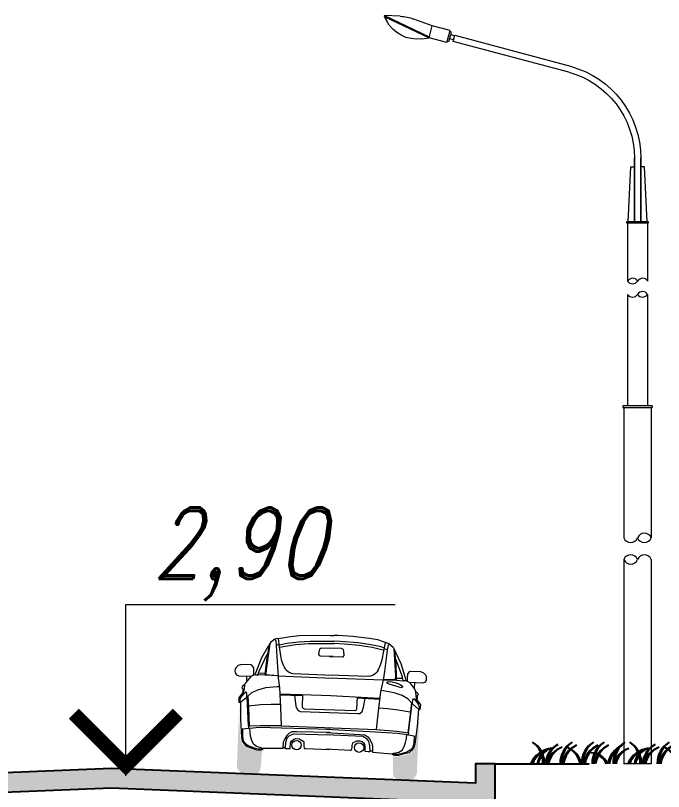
# Model space of a CAD drawing. Header units: millimetres. Extents: x 3633 to 4629, y 3430 to 3787.
# Drawn here: x 3952.04 to 3985.4, y 3586.11 to 3626.04 of the extents above; entities that cross this region are included whole.
import ezdxf

# ---------------------------------------------------------------- set-up
doc = ezdxf.new("R2010")
doc.units = ezdxf.units.MM
doc.layers.add('car', color=7, linetype='Continuous', lineweight=9, true_color=0x000000)
doc.layers.add('light', color=7, linetype='Continuous', lineweight=9, true_color=0x000000)
doc.layers.add('det1', color=7, linetype='Continuous', true_color=0x000000)
doc.layers.add('hatch', color=252, linetype='Continuous')
doc.layers.add('tx1', color=179, linetype='Continuous', lineweight=25)
doc.layers.add('tx2', color=179, linetype='Continuous', lineweight=25)
doc.styles.add('bold', font='romand.shx', dxfattribs={"width": 0.8, "oblique": 15})

# ---------------------------------------------------------------- blocks, each defined once
blk = doc.blocks.new('*U182')
at = {"layer": 'hatch', "ltscale": 0.5}
blk.add_hatch(color=256, dxfattribs=at).paths.add_polyline_path([(3500, -60.2), (7593.6, -223.9), (7593.6, 184.3), (7393.6, 184.3), (7393.6, -15.7), (3500, 140), (-250, -10), (-250, 190), (-450, 190), (-450, -218.2)])
at = {"layer": 'det1', "ltscale": 0.5}
blk.add_lwpolyline([(7593.6, -223.9), (3500, -60.2), (-450, -218.2), (-450, 190), (-250, 190), (-250, -10), (3500, 140), (7393.6, -15.7), (7393.6, 184.3), (7593.6, 184.3), (7593.6, -223.9)], dxfattribs=at)
blk = doc.blocks.new('*U281')
at = {"layer": 'car'}
for points in [[(-694.6, 234.2), (-713.6, 231.8), (-753.9, 233.7), (-802.3, 246.7), (-865, 265.7), (-891.3, 292), (-913.1, 321.6), (-924.7, 366.3), (-941.1, 548.2), (-947.9, 716.7), (-946.2, 54), (-937.2, 41.4), (-917.3, 14.4), (-901.1, 5.4), (-884.9, 0), (-742.6, -1.8), (-722.8, 10.8), (-708.4, 30.6), (-701.2, 57.6)], [(909.1, 716.7), (902.3, 548.2), (885.9, 366.3), (874.2, 321.6), (852.4, 292), (826.1, 265.7), (763.4, 246.7), (715, 233.7), (674.7, 231.8), (655.8, 234.2), (662.4, 57.6), (669.6, 30.6), (684, 10.8), (703.8, -1.8), (846.1, 0), (862.3, 5.4), (878.5, 14.4), (898.3, 41.4), (907.3, 54)]]:
    blk.add_hatch(color=256, dxfattribs=at).paths.add_polyline_path(points)
for p, q in [((-358.9, 1436.2), (-190.4, 1447.4)), ((-190.4, 1447.4), (-35.8, 1452)), ((-35.8, 1452), (1.4, 1452)), ((38.4, 1452), (1.1, 1452)), ((192.9, 1447.5), (38.4, 1452)), ((361.5, 1436.5), (192.9, 1447.5)), ((-608.4, 1388.1), (-649.8, 1356)), ((-593.5, 1395), (-608.4, 1388.1)), ((-608.4, 1387), (-598.1, 1375.5)), ((-598.1, 1375.5), (-591.2, 1321.6)), ((-570.5, 1397.3), (-593.5, 1395)), ((-564.8, 1366.3), (-571.7, 1397.3)), ((-570.5, 1397.3), (-447.4, 1423.2)), ((-557.9, 1312.4), (-564.8, 1366.3)), ((-484.7, 1353.4), (-361.7, 1373)), ((-447.4, 1423.2), (-358.9, 1436.2)), ((-395.3, 1342.3), (-259.3, 1359.9)), ((-361.7, 1373), (-243.5, 1385.1)), ((-259.3, 1359.9), (-104.7, 1366.5)), ((-243.5, 1385.1), (-63.8, 1391.6)), ((-104.7, 1366.5), (2.3, 1368.3)), ((-63.8, 1391.6), (2.3, 1392.5)), ((66.3, 1391.6), (0.2, 1392.5)), ((107.3, 1366.5), (0.2, 1368.3)), ((246.1, 1385.2), (66.3, 1391.6)), ((261.9, 1360.1), (107.3, 1366.5)), ((364.3, 1373.2), (246.1, 1385.2)), ((397.9, 1342.5), (261.9, 1360.1)), ((450, 1423.5), (361.5, 1436.5)), ((487.2, 1353.8), (364.3, 1373.2)), ((569.6, 1388.1), (450, 1423.5)), ((519.1, 1312.4), (525.9, 1366.3)), ((525.9, 1366.3), (532.8, 1397.3)), ((531.7, 1397.3), (554.6, 1395)), ((559.2, 1375.5), (552.4, 1321.6)), ((554.6, 1395), (569.6, 1388.1)), ((569.6, 1387), (559.2, 1375.5)), ((569.6, 1388.1), (610.9, 1356)), ((-678.5, 1306.7), (-737, 1190.9)), ((-658.9, 1338.8), (-685.3, 1070.5)), ((-649.8, 1356), (-678.5, 1306.7)), ((-663.5, 1333.1), (-675, 1252.8)), ((-561.4, 1337.6), (-592.4, 1325)), ((-591.2, 1321.6), (-570.5, 1102.6)), ((-559.1, 1332), (-484.7, 1353.4)), ((-541.8, 1221.8), (-557.9, 1312.4)), ((-556.4, 1309.7), (-395.3, 1342.3)), ((-149, 1249.4), (-145.6, 1294.2)), ((-145.6, 1294.2), (-140.1, 1309.4)), ((-140.1, 1309.4), (-132.5, 1316.3)), ((-132.5, 1316.3), (-120.8, 1319.7)), ((-120.8, 1319.7), (1.3, 1319.7)), ((81.9, 1319.7), (-40.2, 1319.7)), ((93.6, 1316.3), (81.9, 1319.7)), ((101.2, 1309.4), (93.6, 1316.3)), ((106.7, 1294.2), (101.2, 1309.4)), ((110.2, 1249.4), (106.7, 1294.2)), ((519.8, 1318), (397.9, 1342.5)), ((523, 1343.5), (487.2, 1353.8)), ((503, 1221.8), (519.1, 1312.4)), ((522.5, 1337.6), (553.5, 1325)), ((552.4, 1321.6), (531.7, 1102.6)), ((610.9, 1356), (639.6, 1306.7)), ((620.1, 1338.8), (646.5, 1070.5)), ((624.7, 1333.1), (636.2, 1252.8)), ((639.6, 1306.7), (698.2, 1190.9)), ((-757.7, 1054.4), (-681.9, 1233.3)), ((-681.9, 1226.4), (-693.4, 1080.8)), ((-675, 1252.8), (-681.9, 1226.4)), ((-528.1, 1167.9), (-541.8, 1221.8)), ((-140.1, 1237), (-149, 1249.4)), ((-130.4, 1235), (-140.1, 1237)), ((-0.1, 1235), (-130.4, 1235)), ((-38.8, 1235), (91.6, 1235)), ((91.6, 1235), (101.2, 1237)), ((101.2, 1237), (110.2, 1249.4)), ((489.2, 1167.9), (503, 1221.8)), ((636.2, 1252.8), (643, 1226.4)), ((718.8, 1054.4), (643, 1233.3)), ((643, 1226.4), (654.5, 1080.8)), ((-737, 1190.9), (-784.1, 1060.2)), ((-505.6, 1114.1), (-528.1, 1167.9)), ((466.8, 1114.1), (489.2, 1167.9)), ((698.2, 1190.9), (745.2, 1060.2)), ((-1003.3, 1068.1), (-1005.4, 1039.7)), ((-1005.4, 1039.7), (-1004.3, 1027.1)), ((-995.9, 1083.8), (-1003.3, 1068.1)), ((-974.9, 1103.8), (-995.9, 1083.8)), ((-941.3, 1116.4), (-974.9, 1103.8)), ((-842.5, 1116.4), (-941.3, 1116.4)), ((-834.1, 1114.3), (-842.5, 1116.4)), ((-813.1, 1087), (-834.1, 1114.3)), ((-811, 1035.5), (-813.1, 1087)), ((-784.1, 1060.2), (-795.6, 1020)), ((-769.2, 1013.1), (-757.7, 1054.4)), ((-693.4, 1080.8), (-696.8, 1016.6)), ((-685.3, 1070.5), (-686.5, 1021.2)), ((-570.5, 1102.6), (-560.2, 1013.1)), ((-505.6, 1114.1), (-498.3, 1095.7)), ((-502.7, 1111.2), (-494.6, 1092)), ((-498.3, 1095.7), (-480.5, 1078.7)), ((-480.5, 1078.7), (-456.2, 1060.3)), ((-456.2, 1060.3), (-428.1, 1047.8)), ((-428.1, 1047.8), (-408.2, 1045.5)), ((-408.2, 1045.5), (0.9, 1041.9)), ((369.3, 1045.5), (-39.7, 1041.9)), ((389.3, 1047.8), (369.3, 1045.5)), ((417.3, 1060.3), (389.3, 1047.8)), ((441.7, 1078.7), (417.3, 1060.3)), ((459.4, 1095.7), (441.7, 1078.7)), ((463.8, 1111.2), (455.7, 1092)), ((466.8, 1114.1), (459.4, 1095.7)), ((531.7, 1102.6), (521.4, 1013.1)), ((646.5, 1070.5), (647.6, 1021.2)), ((654.5, 1080.8), (658, 1016.6)), ((730.3, 1013.1), (718.8, 1054.4)), ((745.2, 1060.2), (756.7, 1020)), ((772.1, 1035.5), (774.2, 1087)), ((774.2, 1087), (795.2, 1114.3)), ((795.2, 1114.3), (803.6, 1116.4)), ((803.6, 1116.4), (902.4, 1116.4)), ((902.4, 1116.4), (936, 1103.8)), ((936, 1103.8), (957.1, 1083.8)), ((957.1, 1083.8), (964.4, 1068.1)), ((964.4, 1068.1), (966.5, 1039.7)), ((966.5, 1039.7), (965.5, 1027.1)), ((-1004.3, 1027.1), (-989.6, 1007.2)), ((-989.6, 1007.2), (-964.4, 998.8)), ((-964.4, 998.8), (-836.2, 998.8)), ((-838.3, 997.8), (-892.9, 929.5)), ((-884.5, 996.7), (-884.5, 944.2)), ((-836.2, 997.8), (-814.1, 1010.4)), ((-814.1, 1010.4), (-811, 1035.5)), ((-812, 1010.4), (-795.2, 1018.8)), ((-795.6, 1020), (-791, 1016.6)), ((-791, 1016.6), (-781.8, 1015.4)), ((-781.8, 1015.4), (-769.2, 1013.1)), ((-695.7, 1016.6), (-774.9, 1015.4)), ((-761.1, 1036.1), (-698, 1034.9)), ((-559.1, 1014.3), (-695.7, 1016.6)), ((-686.5, 1021.2), (-562.5, 1017.7)), ((-561.7, 1016.3), (-540.4, 890.1)), ((-559.5, 1013.8), (0.9, 1010.9)), ((520.7, 1013.8), (-39.7, 1010.9)), ((522.9, 1016.3), (501.6, 890.1)), ((520.2, 1014.3), (656.8, 1016.6)), ((647.6, 1021.2), (523.7, 1017.7)), ((564.8, 993.5), (579, 1000.2)), ((565.6, 981.8), (564.8, 993.5)), ((584.8, 972.6), (565.6, 981.8)), ((579, 1000.2), (614.9, 998.5)), ((690.2, 945.9), (584.8, 972.6)), ((614.9, 998.5), (656.7, 990.2)), ((656.7, 990.2), (700.2, 973.5)), ((656.8, 1016.6), (736, 1015.4)), ((722.3, 1036.1), (659.1, 1034.9)), ((700.2, 973.5), (724.4, 957.6)), ((742.9, 1015.4), (730.3, 1013.1)), ((752.1, 1016.6), (742.9, 1015.4)), ((756.7, 1020), (752.1, 1016.6)), ((773.2, 1010.4), (756.3, 1018.8)), ((775.3, 1010.4), (772.1, 1035.5)), ((797.3, 997.8), (775.3, 1010.4)), ((925.5, 998.8), (797.3, 998.8)), ((799.4, 997.8), (854.1, 929.5)), ((845.7, 996.7), (845.7, 944.2)), ((950.8, 1007.2), (925.5, 998.8)), ((965.5, 1027.1), (950.8, 1007.2)), ((-924.5, 889.6), (-927.6, 877)), ((-911.8, 900.1), (-924.5, 889.6)), ((-898.2, 912.7), (-911.8, 900.1)), ((-900.3, 908.5), (-904.5, 863.4)), ((-892.9, 929.5), (-900.3, 908.5)), ((-762.6, 862.7), (-680.4, 888.6)), ((-680.4, 888.6), (-567.8, 902.2)), ((-567.8, 902.2), (-538.9, 905.3)), ((-540.4, 890.1), (-522.2, 690.9)), ((501.6, 890.1), (483.3, 690.9)), ((529, 902.2), (500, 905.3)), ((641.6, 888.6), (529, 902.2)), ((723.8, 862.7), (641.6, 888.6)), ((707.7, 942.6), (690.2, 945.9)), ((724.4, 947.6), (707.7, 942.6)), ((724.4, 957.6), (724.4, 947.6)), ((724.4, 947.6), (724.4, 947.6)), ((854.1, 929.5), (861.4, 908.5)), ((859.3, 912.7), (873, 900.1)), ((861.4, 908.5), (865.6, 863.4)), ((873, 900.1), (885.6, 889.6)), ((885.6, 889.6), (888.8, 877)), ((-917.9, 824.7), (-954.4, 773)), ((-892, 829.3), (-933.1, 780.6)), ((-927.6, 877), (-917.1, 864.4)), ((-917.1, 864.4), (-909.7, 863.4)), ((-917.1, 864.4), (-916.1, 801.5)), ((-916.1, 801.5), (-916.1, 809.9)), ((-904.5, 863.4), (-914, 808.8)), ((-909.7, 863.4), (-904.5, 863.4)), ((-887.5, 833.8), (-892, 829.3)), ((-882.9, 832.3), (-887.5, 833.8)), ((-873.8, 821.7), (-882.9, 832.3)), ((-872.2, 783.7), (-873.8, 821.7)), ((-870.7, 783.7), (-822, 830.8)), ((-822, 830.8), (-762.6, 862.7)), ((-534.2, 828.5), (-310.1, 830.3)), ((-530.6, 821.1), (-304.6, 821.1)), ((-381.7, 821.1), (-363.4, 709.2)), ((-310.1, 830.3), (-10.6, 832.1)), ((-302.7, 830.3), (-299, 703.7)), ((-10.6, 832.1), (364.3, 826.6)), ((263.2, 821.1), (496.6, 815.6)), ((265, 705.5), (265, 828.5)), ((333, 725.7), (344, 817.4)), ((364.3, 826.6), (496.6, 824.8)), ((783.1, 830.8), (723.8, 862.7)), ((831.8, 783.7), (783.1, 830.8)), ((833.4, 783.7), (834.9, 821.7)), ((834.9, 821.7), (844, 832.3)), ((844, 832.3), (848.6, 833.8)), ((848.6, 833.8), (853.2, 829.3)), ((853.2, 829.3), (894.3, 780.6)), ((870.9, 863.4), (865.6, 863.4)), ((865.6, 863.4), (875.1, 808.8)), ((878.2, 864.4), (870.9, 863.4)), ((878.2, 864.4), (877.2, 801.5)), ((877.2, 801.5), (877.2, 809.9)), ((888.8, 877), (878.2, 864.4)), ((879, 824.7), (915.6, 773)), ((-954.4, 773), (-954.4, 751.7)), ((-954.4, 751.7), (-951.4, 725.9)), ((-951.4, 725.9), (-945.3, 724.4)), ((-942.2, 753.2), (-943.8, 739.6)), ((-943.8, 739.6), (-942.2, 724.4)), ((-942.2, 724.4), (-872.2, 782.1)), ((-933.1, 780.6), (-942.2, 753.2)), ((-843.3, 482.6), (-870.7, 783.7)), ((-863.1, 792.8), (-852.4, 675.7)), ((-727.6, 710.7), (-619.6, 719.8)), ((-619.6, 719.8), (-525.2, 722.8)), ((320.2, 683.5), (333, 725.7)), ((580.7, 719.8), (486.3, 722.8)), ((688.8, 710.7), (580.7, 719.8)), ((804.5, 482.6), (831.8, 783.7)), ((824.2, 792.8), (813.6, 675.7)), ((903.4, 724.4), (833.4, 782.1)), ((894.3, 780.6), (903.4, 753.2)), ((903.4, 753.2), (904.9, 739.6)), ((904.9, 739.6), (903.4, 724.4)), ((912.5, 725.9), (906.4, 724.4)), ((915.6, 751.7), (912.5, 725.9)), ((915.6, 773), (915.6, 751.7)), ((-852.4, 694), (-727.6, 710.7)), ((-852.4, 675.7), (-835.7, 482.6)), ((-522.2, 690.9), (-508.5, 502.4)), ((-363.4, 709.2), (-350.5, 679.8)), ((-350.5, 679.8), (-339.5, 667)), ((-339.5, 667), (-315.6, 657.8)), ((-315.6, 657.8), (276.1, 659.6)), ((-299, 703.7), (-293.5, 692.6)), ((-293.5, 692.6), (-282.5, 687.1)), ((-282.5, 687.1), (-277, 687.1)), ((-277, 687.1), (246.7, 690.8)), ((246.7, 690.8), (257.7, 692.6)), ((257.7, 692.6), (261.4, 700)), ((261.4, 700), (265, 705.5)), ((276.1, 659.6), (296.3, 661.4)), ((296.3, 661.4), (320.2, 683.5)), ((483.3, 690.9), (469.6, 502.4)), ((813.6, 694), (688.8, 710.7)), ((813.6, 675.7), (796.8, 482.6)), ((-844.2, 482.2), (-842.4, 458.7)), ((-723.1, 493.3), (-843.3, 482.6)), ((-508.5, 502.4), (-723.1, 493.3)), ((-508.5, 502.4), (469.6, 502.4)), ((1.8, 484), (-504.3, 478.6)), ((-40.7, 484), (465.5, 478.6)), ((469.6, 502.4), (684.2, 493.3)), ((684.2, 493.3), (804.5, 482.6)), ((805.3, 482.2), (803.5, 458.7)), ((-827.9, 462.3), (-916.5, 451.5)), ((-903.8, 451.5), (-902, 373.8)), ((-730.3, 474.9), (-829.7, 462.3)), ((-824.3, 420.8), (-827.9, 462.3)), ((-818.9, 381.1), (-824.3, 420.8)), ((-504.3, 478.6), (-730.3, 474.9)), ((-446.5, 404.5), (-466.4, 368.4)), ((-426.6, 424.4), (-446.5, 404.5)), ((-441.1, 379.2), (-423, 400.9)), ((-394.1, 442.4), (-426.6, 424.4)), ((-423, 400.9), (-376, 424.4)), ((-345.3, 444.2), (-394.1, 442.4)), ((-376, 424.4), (1.8, 428)), ((-1.8, 451.5), (-345.3, 444.2)), ((337.1, 424.4), (-40.7, 428)), ((-37.1, 451.5), (306.4, 444.2)), ((306.4, 444.2), (355.2, 442.4)), ((384.1, 400.9), (337.1, 424.4)), ((355.2, 442.4), (387.8, 424.4)), ((402.2, 379.2), (384.1, 400.9)), ((387.8, 424.4), (407.6, 404.5)), ((407.6, 404.5), (427.5, 368.4)), ((465.5, 478.6), (691.4, 474.9)), ((691.4, 474.9), (790.9, 462.3)), ((780, 381.1), (785.4, 420.8)), ((785.4, 420.8), (789.1, 462.3)), ((789.1, 462.3), (877.6, 451.5)), ((865, 451.5), (863.2, 373.8)), ((-902, 373.8), (-891.2, 328.7)), ((-891.2, 328.7), (-869.5, 303.4)), ((-804.4, 337.7), (-818.9, 381.1)), ((-784.5, 299.8), (-804.4, 337.7)), ((-479, 332.3), (-482.7, 269.1)), ((-466.4, 368.4), (-479, 332.3)), ((-455.5, 279.9), (-451.9, 330.5)), ((-451.9, 330.5), (-441.1, 379.2)), ((-406.7, 272.7), (-403.1, 328.7)), ((-403.1, 328.7), (-395.9, 348.6)), ((-395.9, 348.6), (-370.6, 370.2)), ((-370.6, 370.2), (-350.7, 377.4)), ((-350.7, 377.4), (-312.7, 375.6)), ((-312.7, 375.6), (-292.8, 363)), ((-292.8, 363), (-274.8, 354)), ((-274.8, 354), (-269.3, 341.3)), ((-269.3, 341.3), (-267.5, 326.9)), ((-267.5, 326.9), (-267.5, 307)), ((230.5, 341.3), (228.7, 326.9)), ((228.7, 326.9), (228.7, 307)), ((235.9, 354), (230.5, 341.3)), ((254, 363), (235.9, 354)), ((273.9, 375.6), (254, 363)), ((311.8, 377.4), (273.9, 375.6)), ((331.7, 370.2), (311.8, 377.4)), ((357, 348.6), (331.7, 370.2)), ((364.3, 328.7), (357, 348.6)), ((367.9, 272.7), (364.3, 328.7)), ((413.1, 330.5), (402.2, 379.2)), ((416.7, 279.9), (413.1, 330.5)), ((427.5, 368.4), (440.2, 332.3)), ((440.2, 332.3), (443.8, 269.1)), ((745.7, 299.8), (765.6, 337.7)), ((765.6, 337.7), (780, 381.1)), ((852.3, 328.7), (830.6, 303.4)), ((863.2, 373.8), (852.3, 328.7)), ((-869.5, 303.4), (-833.3, 283.6)), ((-833.3, 283.6), (-777.3, 263.7)), ((-753.8, 278.1), (-784.5, 299.8)), ((-777.3, 263.7), (-733.9, 254.7)), ((-703.2, 265.5), (-753.8, 278.1)), ((-733.9, 254.7), (-714, 254.7)), ((-714, 254.7), (-701.4, 256.5)), ((-683.3, 258.3), (-703.2, 265.5)), ((-701.4, 256.5), (-696, 258.3)), ((-696, 258.3), (-688.7, 260.1)), ((-482.7, 269.1), (-683.3, 260.1)), ((-482.7, 278.1), (-455.5, 279.9)), ((-466.4, 278.1), (-451.9, 269.1)), ((-451.9, 269.1), (-437.5, 269.1)), ((-437.5, 269.1), (-406.7, 272.7)), ((-267.5, 307), (-262.1, 279.9)), ((-262.1, 279.9), (-256.7, 276.3)), ((-256.7, 276.3), (-249.5, 276.3)), ((-249.5, 276.3), (0, 278.1)), ((210.6, 276.3), (-38.9, 278.1)), ((217.8, 276.3), (210.6, 276.3)), ((223.3, 279.9), (217.8, 276.3)), ((228.7, 307), (223.3, 279.9)), ((398.6, 269.1), (367.9, 272.7)), ((413.1, 269.1), (398.6, 269.1)), ((427.5, 278.1), (413.1, 269.1)), ((443.8, 278.1), (416.7, 279.9)), ((443.8, 269.1), (644.4, 260.1)), ((644.4, 258.3), (664.3, 265.5)), ((657.1, 258.3), (649.9, 260.1)), ((662.5, 256.5), (657.1, 258.3)), ((675.2, 254.7), (662.5, 256.5)), ((664.3, 265.5), (714.9, 278.1)), ((695.1, 254.7), (675.2, 254.7)), ((738.4, 263.7), (695.1, 254.7)), ((714.9, 278.1), (745.7, 299.8)), ((794.5, 283.6), (738.4, 263.7)), ((830.6, 303.4), (794.5, 283.6))]:
    blk.add_line(p, q, dxfattribs=at)
for points in [[(-936.4, 727.7), (-929.2, 549), (-912.9, 368.4), (-902, 326.9), (-882.2, 299.8), (-858.7, 276.3), (-799, 258.3), (-752, 245.6), (-714, 243.8), (-699.6, 245.6), (-688.7, 251.1), (-683.3, 258.3)], [(897.5, 727.7), (890.3, 549), (874, 368.4), (863.2, 326.9), (843.3, 299.8), (819.8, 276.3), (760.1, 258.3), (713.1, 245.6), (675.2, 243.8), (660.7, 245.6), (649.9, 251.1), (644.4, 258.3)]]:
    blk.add_lwpolyline(points, dxfattribs=at)
for centre in [(-341.7, 308.8), (302.8, 308.8)]:
    blk.add_circle(centre, 48.5, dxfattribs=at)
blk = doc.blocks.new('grass')
at = {"color": 0}
for centre, radius, start, end in [((283.4, 7.6), 250.6, 120.91532, 181.7436), ((299.1, 17.8), 250.6, 125.19754, 184.08204), ((300.2, -39.5), 250.6, 113.37164, 170.93), ((317.1, -31.4), 250.6, 117.65386, 172.79282), ((441.8, -39.5), 250.6, 113.37164, 170.93), ((458.7, -31.4), 250.6, 117.65386, 172.79282), ((498.8, 7.6), 250.6, 120.91532, 181.7436), ((514.5, 17.8), 250.6, 125.19754, 184.08204), ((290.9, 7.6), 250.6, 358.2564, 59.08468), ((275.2, 17.8), 250.6, 355.91796, 54.80246), ((666.7, -34.5), 204.5, 105.37875, 170.29766), ((681.3, -29.9), 204.5, 109.66097, 171.60273), ((778.4, -4.1), 225.6, 115.70682, 178.95931), ((793.3, 3.8), 225.6, 119.98904, 180.95928), ((788.6, -45.9), 225.6, 106.7576, 168.24844), ((804.6, -40.5), 225.6, 111.03982, 169.66132), ((953.9, 7.6), 250.6, 120.91532, 181.7436), ((969.6, 17.8), 250.6, 125.19754, 184.08204), ((970.7, -39.5), 250.6, 113.37164, 170.93), ((987.6, -31.4), 250.6, 117.65386, 172.79282), ((702.6, -45.9), 225.6, 11.75156, 73.2424), ((686.6, -40.5), 225.6, 10.33868, 68.96018), ((1174, 7.6), 250.6, 120.91532, 181.7436), ((1189.7, 17.8), 250.6, 125.19754, 184.08204), ((1190.7, -39.5), 250.6, 113.37164, 170.93), ((1207.6, -31.4), 250.6, 117.65386, 172.79282), ((18.2, -79.9), 193.4, 24.41404, 89.32312), ((3.8, -79.2), 193.4, 24.1831, 85.0409), ((465.3, -38.9), 204.5, 105.37875, 169.02323), ((479.8, -34.3), 204.5, 109.66097, 170.33326), ((631.6, -94.2), 250.6, 95.3506, 157.91619), ((650.1, -91.8), 250.6, 99.63282, 158.51732)]:
    blk.add_arc(centre, radius, start, end, dxfattribs=at)
blk = doc.blocks.new('*U73')
at = {"layer": 'light'}
for p, q in [((-2604.6, 7701.3), (-2609, 7692.7)), ((151.2, 3684.8), (151.2, 3665.9))]:
    blk.add_line(p, q, dxfattribs=at)
at = {"layer": 'light', "ltscale": 15}
for p, q in [((-2609, 7692.7), (-2147.3, 7472.9)), ((-2609, 7692.7), (-2147.3, 7472.9)), ((-2609, 7692.7), (-2147.3, 7472.9)), ((-2609, 7692.7), (-2586.1, 7648.8)), ((-2609, 7692.7), (-2586.1, 7648.8)), ((-2609, 7692.7), (-2586.1, 7648.8)), ((-2604.6, 7701.3), (-2144.7, 7482.4)), ((-2604.6, 7701.3), (-2144.7, 7482.4)), ((-2604.6, 7701.3), (-2144.7, 7482.4)), ((-2443.7, 7693.9), (-2604.6, 7701.3)), ((-2443.7, 7693.9), (-2604.6, 7701.3)), ((-2443.7, 7693.9), (-2604.6, 7701.3)), ((-2114.2, 7596.4), (-2302.9, 7665.5)), ((-2114.2, 7596.4), (-2302.9, 7665.5)), ((-2114.2, 7596.4), (-2302.9, 7665.5)), ((-2147.5, 7472), (-2114.1, 7596.8)), ((-2147.5, 7472), (-2114.1, 7596.8)), ((-2147.5, 7472), (-2114.1, 7596.8)), ((-1930.3, 7547.1), (-2114.2, 7596.4)), ((-1930.3, 7547.1), (-2114.2, 7596.4)), ((-1930.3, 7547.1), (-2114.2, 7596.4)), ((-1963.6, 7422.7), (-1930.3, 7547.1)), ((-1963.6, 7422.7), (-1930.3, 7547.1)), ((-1963.6, 7422.7), (-1930.3, 7547.1)), ((-1942.4, 7434.9), (-1917.5, 7528)), ((-1942.4, 7434.9), (-1917.5, 7528)), ((-1942.4, 7434.9), (-1917.5, 7528)), ((-1917.4, 7528.5), (-1934.1, 7532.9)), ((-1917.4, 7528.5), (-1934.1, 7532.9)), ((-1917.4, 7528.5), (-1934.1, 7532.9)), ((-2222.9, 7461.5), (-2147.5, 7472)), ((-2222.9, 7461.5), (-2147.5, 7472)), ((-2222.9, 7461.5), (-2147.5, 7472)), ((-1963.6, 7422.7), (-2147.5, 7472)), ((-1963.6, 7422.7), (-2147.5, 7472)), ((-1963.6, 7422.7), (-2147.5, 7472)), ((-1942.4, 7434.9), (-1959.1, 7439.4)), ((-1942.4, 7434.9), (-1959.1, 7439.4)), ((-1942.4, 7434.9), (-1959.1, 7439.4)), ((-1894, 7451.2), (-1935.1, 7462.2)), ((-1894, 7451.2), (-1935.1, 7462.2)), ((-1894, 7451.2), (-1935.1, 7462.2)), ((-1883.5, 7492.1), (-1924.2, 7503)), ((-1883.5, 7492.1), (-1924.2, 7503)), ((-1883.5, 7492.1), (-1924.2, 7503)), ((-1898.3, 7435.7), (-1881.7, 7497.8)), ((-1898.3, 7435.7), (-1881.7, 7497.8)), ((-1898.3, 7435.7), (-1881.7, 7497.8)), ((-708.7, 7116.9), (-1898.3, 7435.7)), ((-708.7, 7116.9), (-1898.3, 7435.7)), ((-708.7, 7116.9), (-1898.3, 7435.7)), ((-1881.7, 7497.8), (-692.1, 7179)), ((-1881.7, 7497.8), (-692.1, 7179)), ((-1881.7, 7497.8), (-692.1, 7179)), ((-32.1, 5576.7), (-32.1, 6235.2)), ((-32.1, 5576.7), (-32.1, 6235.2)), ((-32.1, 6235.2), (-32.1, 5576.7)), ((-32.1, 6235.2), (-32.1, 5576.7)), ((-32.1, 6235.2), (-32.1, 5576.7)), ((32.1, 6235.2), (32.1, 5576.7)), ((32.1, 6235.2), (32.1, 5576.7)), ((32.1, 5576.7), (32.1, 6235.2)), ((32.1, 5576.7), (32.1, 6235.2)), ((32.1, 5576.7), (32.1, 6235.2)), ((-98.3, 5576.7), (-69.9, 6143.7)), ((-98.3, 5576.7), (-69.9, 6143.7)), ((-98.3, 5576.7), (-69.9, 6143.7)), ((-69.9, 6143.7), (-32.1, 6143.7)), ((-69.9, 6143.7), (-32.1, 6143.7)), ((-69.9, 6143.7), (-32.1, 6143.7)), ((-32.1, 6143.7), (-32.1, 5586.2)), ((-32.1, 6143.7), (-32.1, 5586.2)), ((-32.1, 6143.7), (-32.1, 5586.2)), ((69.9, 6143.7), (32.1, 6143.7)), ((32.1, 6143.7), (32.1, 5586.2)), ((69.9, 6143.7), (32.1, 6143.7)), ((32.1, 6143.7), (32.1, 5586.2)), ((69.9, 6143.7), (32.1, 6143.7)), ((32.1, 6143.7), (32.1, 5586.2)), ((98.3, 5576.7), (69.9, 6143.7)), ((98.3, 5576.7), (69.9, 6143.7)), ((98.3, 5576.7), (69.9, 6143.7)), ((113.4, 5576.7), (-113.4, 5576.7)), ((-113.4, 5576.7), (-113.4, 5567.3)), ((113.4, 5576.7), (-113.4, 5576.7)), ((-113.4, 5576.7), (-113.4, 5567.3)), ((113.4, 5576.7), (-113.4, 5576.7)), ((-113.4, 5576.7), (-113.4, 5567.3)), ((-113.4, 5567.3), (113.4, 5567.3)), ((-113.4, 5567.3), (113.4, 5567.3)), ((-113.4, 5567.3), (113.4, 5567.3)), ((-103.5, 5567.3), (-103.5, 4968.9)), ((-103.5, 5567.3), (-103.5, 4968.9)), ((-103.5, 5567.3), (-103.5, 4968.9)), ((-41.6, 5576.7), (-98.3, 5576.7)), ((-41.6, 5576.7), (-98.3, 5576.7)), ((-41.6, 5576.7), (-98.3, 5576.7)), ((41.6, 5576.7), (98.3, 5576.7)), ((41.6, 5576.7), (98.3, 5576.7)), ((41.6, 5576.7), (98.3, 5576.7)), ((103.5, 5567.3), (103.5, 4968.9)), ((103.5, 5567.3), (103.5, 4968.9)), ((103.5, 5567.3), (103.5, 4968.9)), ((113.4, 5567.3), (113.4, 5576.7)), ((113.4, 5567.3), (113.4, 5576.7)), ((113.4, 5567.3), (113.4, 5576.7)), ((-103.5, 4830.7), (-103.5, 3684.8)), ((103.5, 4831.7), (103.5, 3684.8)), ((151.2, 3684.8), (-151.2, 3684.8)), ((-151.2, 3684.8), (-151.2, 3665.9)), ((-151.2, 3665.9), (151.2, 3665.9)), ((-141.3, 3665.9), (-141.3, 2327.3)), ((141.3, 3665.9), (141.3, 2327.3)), ((-141.3, 2101.8), (-141.3, 0)), ((141.3, 2101.9), (141.3, 0))]:
    blk.add_line(p, q, dxfattribs=at)
blk.add_lwpolyline([(141.3, 0), (-141.3, 0)], dxfattribs=at)
at = {"layer": 'light', "ltscale": 15, "extrusion": (0, 0, -1)}
for centre, major_axis, start_param, end_param in [((-2465.5, 7222), (334, 334), -0.739173, -0.434069), ((-2465.5, 7222), (334, 334), -0.739173, -0.434069), ((-2465.5, 7222), (334, 334), -0.739173, -0.434069), ((-2271.9, 7812.4), (-250.5, 250.5), 3.788377, 5.017672), ((-2271.9, 7812.4), (-250.5, 250.5), 3.788377, 5.017672), ((-2271.9, 7812.4), (-250.5, 250.5), 3.788377, 5.017672), ((-945, 6235.2), (-645.5, 645.5), 1.047198, 2.356194), ((-945, 6235.2), (-645.5, 645.5), 1.047198, 2.356194), ((-945, 6235.2), (-690.9, 690.9), 1.047198, 2.356194), ((-945, 6235.2), (-690.9, 690.9), 1.047198, 2.356194), ((-945, 6235.2), (-690.9, 690.9), 1.047198, 2.356194)]:
    blk.add_ellipse(centre, major_axis=major_axis, ratio=1, start_param=start_param, end_param=end_param, dxfattribs=at)
at = {"layer": 'light', "ltscale": 15}
for centre, major_axis, start_param, end_param in [((-51.2, 4934.1), (44.4, 44.4), 6.113706, 8.050993), ((-51.2, 4934.1), (44.4, 44.4), 6.113706, 8.050993), ((-51.2, 4934.1), (44.4, 44.4), 6.113706, 8.050993), ((-52, 5001.7), (-43.2, 43.2), 1.352104, 3.360285), ((-52, 5001.7), (-43.2, 43.2), 1.352104, 3.360285), ((-52, 5001.7), (-43.2, 43.2), 1.352104, 3.360285), ((51.9, 4934.5), (-44.3, 44.3), 4.52894, 6.486255), ((51.9, 4934.5), (-44.3, 44.3), 4.52894, 6.486255), ((51.9, 4934.5), (-44.3, 44.3), 4.52894, 6.486255), ((-51.9, 4866.2), (-44.3, 44.3), 1.387347, 3.344662), ((-51.9, 4866.2), (-44.3, 44.3), 1.387347, 3.344662), ((-51.9, 4866.2), (-44.3, 44.3), 1.387347, 3.344662), ((51.2, 4866.6), (-44.4, 44.4), 1.401317, 3.338604), ((51.2, 4866.6), (-44.4, 44.4), 1.401317, 3.338604), ((51.2, 4866.6), (-44.4, 44.4), 1.401317, 3.338604), ((52, 4799), (-43.2, 43.2), 4.493697, 6.501878), ((52, 4799), (-43.2, 43.2), 4.493697, 6.501878), ((52, 4799), (-43.2, 43.2), 4.493697, 6.501878), ((-70.9, 2352.3), (-52.9, 52.9), 1.127575, 3.584814), ((-70.9, 2352.3), (-52.9, 52.9), 1.127575, 3.584814), ((-70.9, 2352.3), (-52.9, 52.9), 1.127575, 3.584814), ((70.4, 2295.8), (54.8, 54.8), 5.915742, 8.221813), ((70.4, 2295.8), (54.8, 54.8), 5.915742, 8.221813), ((70.4, 2295.8), (54.8, 54.8), 5.915742, 8.221813), ((70.4, 2353), (-53.3, 53.3), 1.13396, 3.578817), ((70.4, 2353), (-53.3, 53.3), 1.13396, 3.578817), ((70.4, 2353), (-53.3, 53.3), 1.13396, 3.578817), ((-70.4, 2076.1), (53.3, 53.3), 5.846349, 8.291206), ((-70.4, 2076.1), (53.3, 53.3), 5.846349, 8.291206), ((-70.4, 2076.1), (53.3, 53.3), 5.846349, 8.291206), ((-70.4, 2133.3), (54.8, 54.8), 2.77415, 5.08022), ((-70.4, 2133.3), (54.8, 54.8), 2.77415, 5.08022), ((-70.4, 2133.3), (54.8, 54.8), 2.77415, 5.08022), ((70.9, 2076.8), (-52.9, 52.9), 4.269167, 6.726407), ((70.9, 2076.8), (-52.9, 52.9), 4.269167, 6.726407), ((70.9, 2076.8), (-52.9, 52.9), 4.269167, 6.726407)]:
    blk.add_ellipse(centre, major_axis=major_axis, ratio=1, start_param=start_param, end_param=end_param, dxfattribs=at)

msp = doc.modelspace()

# ---------------------------------------------------------------- linework, layer by layer
at = {"color": 0}
msp.add_line((3976.733, 3587.537), (3981.569, 3587.537), dxfattribs=at)
for centre, radius, start, end in [((3978.023, 3587.575), 1.253, 358.2564, 59.0847), ((3977.945, 3587.626), 1.253, 355.918, 54.8025), ((3980.461, 3587.517), 1.128, 115.7068, 178.9593), ((3980.535, 3587.556), 1.128, 119.989, 180.9593), ((3981.338, 3587.575), 1.253, 120.9153, 181.7436), ((3981.417, 3587.626), 1.253, 125.1975, 184.082), ((3981.422, 3587.34), 1.253, 113.3716, 170.93), ((3981.507, 3587.38), 1.253, 117.6539, 172.7928), ((3982.438, 3587.575), 1.253, 120.9153, 181.7436), ((3982.517, 3587.626), 1.253, 125.1975, 184.082), ((3982.522, 3587.34), 1.253, 113.3716, 170.93), ((3982.607, 3587.38), 1.253, 117.6539, 172.7928), ((3979.726, 3587.066), 1.253, 95.3506, 157.9162), ((3979.819, 3587.078), 1.253, 99.6328, 158.5173), ((3979.902, 3587.365), 1.023, 105.3788, 170.2977), ((3979.975, 3587.388), 1.023, 109.661, 171.6027), ((3980.512, 3587.308), 1.128, 106.7576, 168.2484), ((3980.591, 3587.335), 1.128, 111.0398, 169.6613), ((3980.081, 3587.308), 1.128, 11.7516, 73.2424), ((3980.002, 3587.335), 1.128, 10.3387, 68.9602)]:
    msp.add_arc(centre, radius, start, end, dxfattribs=at)
at = {"layer": 'tx1', "color": 0, "linetype": 'Continuous', "lineweight": 15, "ltscale": 200}
for p, q in [((3957.722, 3595.735), (3971.582, 3595.735)), ((3957.722, 3586.923), (3957.722, 3595.735))]:
    msp.add_line(p, q, dxfattribs=at)
at = {"layer": 'tx1', "color": 0, "linetype": 'Continuous', "lineweight": 15, "ltscale": 200, "const_width": 0.734}
msp.add_lwpolyline([(3955.045, 3590.12), (3957.722, 3587.442), (3960.4, 3590.12)], dxfattribs=at)

# ---------------------------------------------------------------- block references
at = {"color": 0, "xscale": 0.005, "yscale": 0.005, "zscale": 0.005}
for name, p in [('*U73', (3984.069, 3587.537)), ('grass', (3981.569, 3587.537))]:
    msp.add_blockref(name, p, dxfattribs=at)
at = {"color": 0, "xscale": 0.005, "yscale": 0.005, "zscale": 0.005, "rotation": 357.7093899568968}
msp.add_blockref('*U281', (3968.156, 3586.888), dxfattribs=at)
at = {"color": 0, "ltscale": 0.5, "xscale": -0.005, "yscale": 0.005, "zscale": 0.005}
msp.add_blockref('*U182', (3974.483, 3586.595), dxfattribs=at)

# ---------------------------------------------------------------- texts
at = {"layer": 'tx2', "color": 0, "lineweight": 15, "ltscale": 200, "style": 'bold', "oblique": 15, "width": 0.8}
msp.add_text('2,90', height=3.6717, dxfattribs=at).set_placement((3959.044, 3597.057))

doc.saveas('drawing.dxf')
